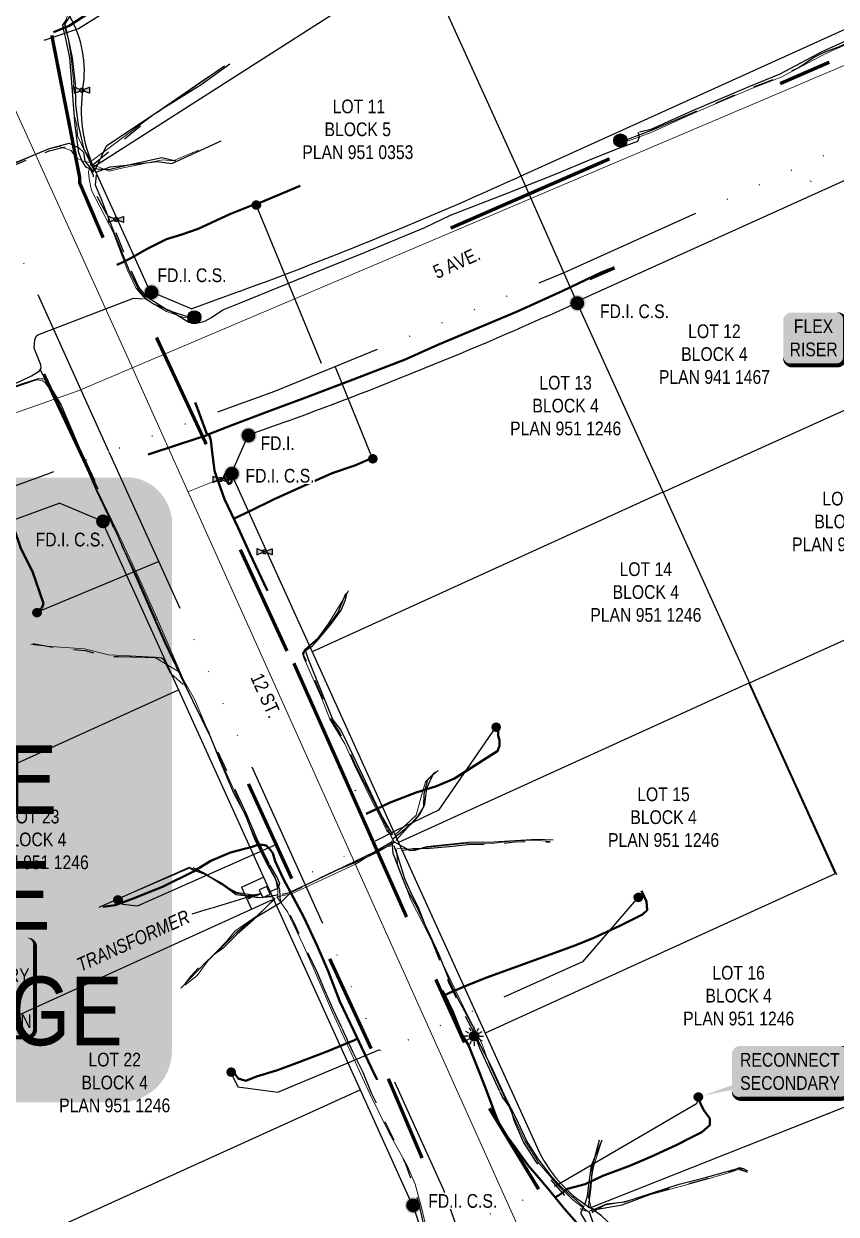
# Model space of a CAD drawing. Extents: x 312545 to 320442, y 5540407 to 5546054.
# Drawn here: x 316185 to 316303.3, y 5541610.1 to 5541783.5 of the extents above; entities that cross this region are included whole.
import ezdxf

# ---------------------------------------------------------------- set-up
doc = ezdxf.new("R2010")
doc.units = 0
doc.header["$LTSCALE"] = 5
for name, pattern in [('COOP2', [10, 5, -1, 0, -1, 0, -1, 0, -1, 0, -1]), ('DASHDOT', [25.4, 12.7, -6.35, 0, -6.35]), ('POWERLINE5', [7.8, 2.4, -0.6, 0.6, -0.6, 0.6, -0.6, 2.4])]:
    doc.linetypes.add(name, pattern=pattern)
doc.layers.add('AS-FIBRE-OPTIC', color=7, linetype='foc-FIBREOP', lineweight=9, true_color=0xff9c38)
doc.layers.add('AS-WATER PIPE', color=7, linetype='foc-WATER', lineweight=9, true_color=0x8ac4ff)
doc.layers.add('AS-GENERAL', color=48, linetype='Continuous', lineweight=18)
doc.layers.add('AS-RECON EXISTING', color=151, linetype='DASHDOT', lineweight=40)
for name, color, linetype in [('AS-POWER-EXISTING', 72, 'POWERLINE5'), ('AS-POWER-EXISTING-1000', 72, 'POWERLINE5'), ('AS-POWER-EXISTING-PP-1000', 72, 'Continuous'), ('AS-SYMBOL-1000', 7, 'Continuous'), ('AS-TELEPHONE', 224, 'foc-TEL'), ('AS-WILDLIFE-BLOCK', 131, 'Continuous'), ('F-RW', 190, 'Continuous'), ('L-MON-1000', 1, 'Continuous'), ('L-ROAD-T-1000', 7, 'Continuous'), ('L-TITLEDB', 4, 'Continuous'), ('L-TITLEDB-T-1000', 4, 'Continuous'), ('P-APEX RECON-LINE LIST-1000', 240, 'Continuous'), ('P-APEX RECON-URBAN', 30, 'COOP2')]:
    doc.layers.add(name, color=color, linetype=linetype)
doc.styles.add('1.8', font='ARIALN.TTF', dxfattribs={"height": 1.8})
doc.styles.add('175L', font='ARIALN.TTF', dxfattribs={"height": 10})
doc.styles.add('80', font='ARIALN.TTF', dxfattribs={"height": 10})
doc.styles.add('foc-LtypeFont', font='ARIALN.TTF', dxfattribs={"height": 7.35})
doc.linetypes.add('foc-FIBREOP', pattern='A,10,-1,["FO",foc-LtypeFont,S=0.2,R=0,X=-0.5,Y=-0.75],-2.75', length=13.75)
doc.linetypes.add('foc-TEL', pattern='A,2,-1,["T",foc-LtypeFont,S=0.2,R=0,X=-0.425,Y=-0.75],-1.24,8', length=12.24)
doc.linetypes.add('foc-WATER', pattern='A,10,-1,["W",foc-LtypeFont,S=0.2,R=0,X=-0.425,Y=-0.75],-2', length=13)
doc.dimstyles.new('Compass 1 000', dxfattribs={"dimtxt": 1.8, "dimasz": 2, "dimexe": 0.2, "dimexo": 0.0625, "dimgap": 0.5, "dimtad": 0, "dimtih": 1, "dimtoh": 1, "dimzin": 0, "dimdsep": 46, "dimtxsty": '1.8', "dimcen": 0.1, "dimse1": 1, "dimse2": 1, "dimclrd": 256, "dimclrt": 256, "dimaunit": 1, "dimadec": 4, "dimazin": 0, "dimtfac": 0.06, "dimtofl": 0, "dimtmove": 0, "dimatfit": 0, "dimfxl": 0.2, "dimtolj": 1, "dimtzin": 0, "dimlwd": -1, "dimarcsym": 0})

# ---------------------------------------------------------------- blocks, each defined once
blk = doc.blocks.new('fdia')
at = {"color": 255, "const_width": 1}
blk.add_lwpolyline([(-0.5, 0, 1), (0.5, 0, 1)], format="xyb", close=True, dxfattribs=at)
blk = doc.blocks.new('Fdiaa')
blk.add_blockref('fdia', (0, 0))
blk = doc.blocks.new('fdib')
at = {"color": 1, "const_width": 1.6}
blk.add_lwpolyline([(-0.4, 0, 1), (0.4, 0, 1)], format="xyb", close=True, dxfattribs=at)
at = {"color": 1}
blk.add_circle((0, 0), 0.8, dxfattribs=at)
blk = doc.blocks.new('Fdibb')
blk.add_blockref('fdib', (0, 0))
blk = doc.blocks.new('fdicc')
for name in ['Fdibb', 'Fdiaa']:
    blk.add_blockref(name, (0, 0))
blk = doc.blocks.new('FDI')
blk.add_blockref('fdicc', (0, 0))
blk = doc.blocks.new('RISER')
h = blk.add_hatch(color=255)
h.dxf.hatch_style = 1
edge = h.paths.add_edge_path()
edge.add_arc((0, 0), 0.7, 0, 360)
blk.add_hatch(color=13).paths.add_polyline_path([(0.58, -0.15), (-0.58, -0.15, 0.774597)])
at = {"color": 13}
blk.add_line((-0.58, -0.15), (0.58, -0.15), dxfattribs=at)
blk.add_circle((0, 0), 0.6, dxfattribs=at)
blk = doc.blocks.new('*U483')
at = {"true_color": 0xffffa8}
h = blk.add_hatch(color=51, dxfattribs=at)
edge = h.paths.add_edge_path()
edge.add_line((-16.5, -20), (16.5, -20))
edge.add_arc((16.5, -14), 6, 270, 360)
edge.add_line((22.5, -14), (22.5, 12.5))
edge.add_arc((16.5, 12.5), 6, 0, 90)
edge.add_line((16.5, 18.5), (-16.5, 18.5))
edge.add_arc((-16.5, 12.5), 6, 90, 180)
edge.add_line((-22.5, 12.5), (-22.5, -14))
edge.add_arc((-16.5, -14), 6, 180, 270)
at = {"color": 240, "flags": 128}
blk.add_lwpolyline([(-16.5, -20, 3, 3, 0), (16.5, -20, 3, 3, 0.414214), (22.5, -14, 3, 3, 0), (22.5, 12.5, 3, 0, 0.414214), (16.5, 18.5, 0, 0, 0), (-16.5, 18.5, 0, 0, 0.414214), (-22.5, 12.5, 0, 0, 0), (-22.5, -14, 0, 3, 0.414214)], format="xyseb", close=True, dxfattribs=at)
for points in [[(12.57, 6.09, 0, 10, 0), (0, 0, 5, 5, 0)], [(44.81, 0.67, 0, 10, 0), (0, 0, 5, 5, 0)]]:
    blk.add_lwpolyline(points, format="xyseb", dxfattribs=at)
at = {"color": 4, "style": '80'}
blk.add_attdef('OTHER_001', (-14.7, -5), '', height=10, dxfattribs=at)
blk = doc.blocks.new('POWERPOLE')
h = blk.add_hatch(color=255)
edge = h.paths.add_edge_path()
edge.add_arc((0, 0), 0.96, 0, 360)
at = {"linetype": 'Continuous'}
for p, q in [((0.68, -0.68), (-0.68, 0.68)), ((-0.68, -0.68), (0.68, 0.68))]:
    blk.add_line(p, q, dxfattribs=at)
blk.add_circle((0, 0), 0.96, dxfattribs=at)
blk = doc.blocks.new('*U489')
at = {"true_color": 0xffffa8}
h = blk.add_hatch(color=51, dxfattribs=at)
edge = h.paths.add_edge_path()
edge.add_line((-36.5, -20), (36.5, -20))
edge.add_arc((36.5, -14), 6, 270, 360)
edge.add_line((42.5, -14), (42.5, 12.5))
edge.add_arc((36.5, 12.5), 6, 0, 90)
edge.add_line((36.5, 18.5), (-36.5, 18.5))
edge.add_arc((-36.5, 12.5), 6, 90, 180)
edge.add_line((-42.5, 12.5), (-42.5, -14))
edge.add_arc((-36.5, -14), 6, 180, 270)
at = {"color": 240, "flags": 128}
blk.add_lwpolyline([(-36.5, -20, 3, 3, 0), (36.5, -20, 3, 3, 0.414214), (42.5, -14, 3, 3, 0), (42.5, 12.5, 3, 0, 0.414214), (36.5, 18.5, 0, 0, 0), (-36.5, 18.5, 0, 0, 0.414214), (-42.5, 12.5, 0, 0, 0), (-42.5, -14, 0, 3, 0.414214)], format="xyseb", close=True, dxfattribs=at)
for points in [[(19.3, 8.76, 0, 10, 0), (0, 0, 5, 5, 0)], [(-63.72, -17.68, 0, 10, 0), (0, 0, 5, 5, 0)]]:
    blk.add_lwpolyline(points, format="xyseb", dxfattribs=at)
at = {"color": 4, "style": '80'}
blk.add_attdef('OTHER_001', (-14.7, -5), '', height=10, dxfattribs=at)
blk = doc.blocks.new('lightpole')
h = blk.add_hatch(color=255)
h.dxf.hatch_style = 1
h.paths.add_polyline_path([(-0.78, 0, 1), (0.78, 0, 1)])
h.paths.add_polyline_path([(0.68, 0, -1), (-0.68, 0, -1)], flags=16)
h = blk.add_hatch(color=13)
h.dxf.hatch_style = 1
edge = h.paths.add_edge_path()
edge.add_arc((0, 0), 0.682, 0, 360)
at = {"color": 13}
for p, q in [((-0.86, 0), (-1.38, 0)), ((-0.75, 0.43), (-1.19, 0.69)), ((-0.43, 0.75), (-0.69, 1.19)), ((0, 0.86), (0, 1.38)), ((0.43, 0.75), (0.69, 1.19)), ((0.75, 0.43), (1.19, 0.69)), ((0.86, 0), (1.38, 0)), ((-0.75, -0.43), (-1.19, -0.69)), ((-0.43, -0.75), (-0.69, -1.19)), ((0, -0.86), (0, -1.38)), ((0.43, -0.75), (0.69, -1.19)), ((0.75, -0.43), (1.19, -0.69))]:
    blk.add_line(p, q, dxfattribs=at)
blk.add_circle((0, 0), 0.682, dxfattribs=at)
blk = doc.blocks.new('*U491')
at = {"true_color": 0xffffa8}
h = blk.add_hatch(color=51, dxfattribs=at)
edge = h.paths.add_edge_path()
edge.add_line((-34, -37), (34, -37))
edge.add_arc((34, -31), 6, 270, 360)
edge.add_line((40, -31), (40, 29.5))
edge.add_arc((34, 29.5), 6, 0, 90)
edge.add_line((34, 35.5), (-34, 35.5))
edge.add_arc((-34, 29.5), 6, 90, 180)
edge.add_line((-40, 29.5), (-40, -31))
edge.add_arc((-34, -31), 6, 180, 270)
at = {"color": 240, "flags": 128}
for points in [[(97.75, 60.01, 0, 10, 0), (0, 0, 5, 5, 0)], [(16.26, -9.26, 0, 10, 0), (0, 0, 5, 5, 0)]]:
    blk.add_lwpolyline(points, format="xyseb", dxfattribs=at)
blk.add_lwpolyline([(-34, -37, 3, 3, 0), (34, -37, 3, 3, 0.414214), (40, -31, 3, 3, 0), (40, 29.5, 3, 0, 0.414214), (34, 35.5, 0, 0, 0), (-34, 35.5, 0, 0, 0.414214), (-40, 29.5, 0, 0, 0), (-40, -31, 0, 3, 0.414214)], format="xyseb", close=True, dxfattribs=at)
at = {"color": 4, "style": '80'}
blk.add_attdef('OTHER_001', (-14.7, -5), '', height=10, dxfattribs=at)
blk = doc.blocks.new('VALVE')
h = blk.add_hatch(color=255)
h.dxf.hatch_style = 1
edge = h.paths.add_edge_path()
edge.add_line((-0.33, 0.24), (-1.2, 0.59))
edge.add_line((-1.2, 0.59), (-1.2, -0.59))
edge.add_line((-1.2, -0.59), (-0.33, -0.24))
edge.add_arc((0, 0), 0.411, 215.8775, 324.1225)
edge.add_line((0.33, -0.24), (1.2, -0.59))
edge.add_line((1.2, -0.59), (1.2, 0.59))
edge.add_line((1.2, 0.59), (0.33, 0.24))
edge.add_arc((0, 0), 0.411, 35.8775, 144.1225)
at = {"color": 48}
for p, q in [((-1.1, 0.44), (-1.1, -0.44)), ((-0.29, 0.12), (-1.1, 0.44)), ((0.29, 0.12), (1.1, 0.44)), ((1.1, 0.44), (1.1, -0.44)), ((-1.1, -0.44), (-0.29, -0.12)), ((1.1, -0.44), (0.29, -0.12))]:
    blk.add_line(p, q, dxfattribs=at)
for radius in [0.311, 0.11]:
    blk.add_circle((0, 0), radius, dxfattribs=at)
blk = doc.blocks.new('Hydrant')
for points in [[(-2.9, 4.6), (0.4, 10.5), (0.6, 10.7), (0.8, 10.8), (1, 10.9), (1.3, 11), (1.6, 11), (1.9, 11), (2.3, 11), (2.6, 10.9), (2.9, 10.9), (3.3, 10.7), (3.6, 10.6), (4, 10.4), (4.4, 10.2), (4.8, 9.9), (5.2, 9.7), (5.5, 9.4), (5.8, 9.1), (6.1, 8.7), (6.3, 8.4), (6.4, 8.1), (6.5, 7.8), (6.6, 7.6), (6.6, 7.3), (6.5, 7), (4.4, 3.3)], [(-0.5, 8.9), (-0.3, 9.1), (-0.2, 9.2), (0, 9.3), (0.1, 9.3), (0.2, 9.4), (0.4, 9.4), (0.5, 9.4), (0.7, 9.5), (0.8, 9.5), (1, 9.5), (1.1, 9.4), (1.3, 9.4), (1.5, 9.4), (1.6, 9.4), (1.8, 9.3), (2, 9.3), (2.1, 9.2), (2.3, 9.2), (2.5, 9.1), (2.7, 9), (2.9, 8.9), (3.1, 8.9), (3.2, 8.7), (3.4, 8.6), (3.6, 8.5), (3.8, 8.4), (4, 8.3), (4.2, 8.1), (4.4, 8), (4.6, 7.8), (4.7, 7.7), (4.9, 7.5), (5, 7.4), (5.1, 7.2), (5.3, 7), (5.4, 6.9), (5.4, 6.7), (5.5, 6.6), (5.6, 6.4), (5.6, 6.3), (5.7, 6.2), (5.7, 6), (5.7, 5.9), (5.7, 5.7), (5.6, 5.5), (5.6, 5.4)], [(5.6, 5.5), (5.7, 5.8), (5.7, 5.9), (5.8, 6.1), (5.7, 6.3), (5.7, 6.4), (5.7, 6.5), (5.6, 6.7), (5.5, 6.8), (5.5, 7), (5.4, 7.1), (5.2, 7.3), (5.1, 7.4), (5, 7.6), (4.8, 7.8), (4.7, 7.9), (4.5, 8.1), (4.3, 8.2), (4.1, 8.4), (4, 8.5), (3.8, 8.6), (3.6, 8.7), (3.4, 8.9), (3.2, 9), (3, 9.1), (2.8, 9.1), (2.6, 9.2), (2.4, 9.3), (2.2, 9.3), (2.1, 9.4), (1.9, 9.4), (1.7, 9.5), (1.6, 9.5), (1.4, 9.5), (1.3, 9.6), (1.1, 9.6), (0.9, 9.6), (0.8, 9.6), (0.6, 9.6), (0.5, 9.5), (0.3, 9.5), (0.2, 9.5), (0.1, 9.4), (-0.1, 9.4), (-0.2, 9.2), (-0.3, 9.1), (-0.4, 9)], [(-2.9, -4.6), (0.4, -10.5), (0.6, -10.7), (0.8, -10.8), (1, -10.9), (1.3, -11), (1.6, -11), (1.9, -11), (2.3, -11), (2.6, -10.9), (2.9, -10.9), (3.3, -10.7), (3.6, -10.6), (4, -10.4), (4.4, -10.2), (4.8, -9.9), (5.2, -9.7), (5.5, -9.4), (5.8, -9.1), (6.1, -8.7), (6.3, -8.4), (6.4, -8.1), (6.5, -7.8), (6.6, -7.6), (6.6, -7.3), (6.5, -7), (4.4, -3.3)], [(-0.5, -8.9), (-0.3, -9.1), (-0.2, -9.2), (0, -9.3), (0.1, -9.3), (0.2, -9.4), (0.4, -9.4), (0.5, -9.4), (0.7, -9.5), (0.8, -9.5), (1, -9.5), (1.1, -9.4), (1.3, -9.4), (1.5, -9.4), (1.6, -9.4), (1.8, -9.3), (2, -9.3), (2.1, -9.2), (2.3, -9.2), (2.5, -9.1), (2.7, -9), (2.9, -8.9), (3.1, -8.9), (3.2, -8.7), (3.4, -8.6), (3.6, -8.5), (3.8, -8.4), (4, -8.3), (4.2, -8.1), (4.4, -8), (4.6, -7.8), (4.7, -7.7), (4.9, -7.5), (5, -7.4), (5.1, -7.2), (5.3, -7), (5.4, -6.9), (5.4, -6.7), (5.5, -6.6), (5.6, -6.4), (5.6, -6.3), (5.7, -6.2), (5.7, -6), (5.7, -5.9), (5.7, -5.7), (5.6, -5.5), (5.6, -5.4)], [(5.6, -5.5), (5.7, -5.8), (5.7, -5.9), (5.8, -6.1), (5.7, -6.3), (5.7, -6.4), (5.7, -6.5), (5.6, -6.7), (5.5, -6.8), (5.5, -7), (5.4, -7.1), (5.2, -7.3), (5.1, -7.4), (5, -7.6), (4.8, -7.8), (4.7, -7.9), (4.5, -8.1), (4.3, -8.2), (4.1, -8.4), (4, -8.5), (3.8, -8.6), (3.6, -8.7), (3.4, -8.9), (3.2, -9), (3, -9.1), (2.8, -9.1), (2.6, -9.2), (2.4, -9.3), (2.2, -9.3), (2.1, -9.4), (1.9, -9.4), (1.7, -9.5), (1.6, -9.5), (1.4, -9.5), (1.3, -9.6), (1.1, -9.6), (0.9, -9.6), (0.8, -9.6), (0.6, -9.6), (0.5, -9.5), (0.3, -9.5), (0.2, -9.5), (0.1, -9.4), (-0.1, -9.4), (-0.2, -9.2), (-0.3, -9.1), (-0.4, -9)]]:
    blk.add_lwpolyline(points)
for points in [[(-0.2, -1.2), (-0.2, -1.1, -0.174095), (-0.9, -0.7), (-1, -0.7, -0.150437), (-1.2, 0), (-1, -0.2), (-0.9, 0, 0.150437), (-0.8, -0.5), (-0.8, -0.6, 0.168265), (-0.2, -1), (-0.2, -0.9), (0, -1)], [(-0.1, -0.6), (-0.6, -0.1, -0.414213), (-0.6, 0.1), (-0.1, 0.6, -0.414214), (0.1, 0.6), (0.6, 0.1, -0.414213), (0.6, -0.1), (0.1, -0.6, -0.414214)]]:
    blk.add_lwpolyline(points, format="xyb", close=True)
blk.add_lwpolyline([(4.7, -2.9), (4.7, -3, 0.286746), (4.7, 3), (4.7, 2.9)], format="xyb")
for radius in [5.5, 4.7, 1.3, 0.8]:
    blk.add_circle((0, 0), radius)
blk = doc.blocks.new('*U1876')
h = blk.add_hatch(color=255)
edge = h.paths.add_edge_path()
edge.add_line((-99, -45.5), (99, -45.5))
edge.add_arc((99, -39.5), 6, 270, 360)
edge.add_line((105, -39.5), (105, 38))
edge.add_arc((99, 38), 6, 0, 90)
edge.add_line((99, 44), (-99, 44))
edge.add_arc((-99, 38), 6, 90, 180)
edge.add_line((-105, 38), (-105, -39.5))
edge.add_arc((-99, -39.5), 6, 180, 270)
at = {"color": 131, "flags": 128}
blk.add_lwpolyline([(-99, -45.5, 3, 3, 0), (99, -45.5, 3, 3, 0.414214), (105, -39.5, 3, 3, 0), (105, 38, 3, 0, 0.414214), (99, 44, 0, 0, 0), (-99, 44, 0, 0, 0.414214), (-105, 38, 0, 0, 0), (-105, -39.5, 0, 3, 0.414214)], format="xyseb", close=True, dxfattribs=at)
at = {"color": 131, "style": '80'}
blk.add_attdef('ENTER_TEXT_001', (-35.99, -5), '', height=10, dxfattribs=at)

msp = doc.modelspace()

# ---------------------------------------------------------------- linework, layer by layer
at = {"layer": 'AS-FIBRE-OPTIC', "flags": 128}
for points in [[(316198.9, 5541799.54), (316198.928, 5541799.258), (316197.808, 5541796.049), (316195.62, 5541791.509), (316192.5, 5541786.007), (316191.544, 5541785.061), (316190.964, 5541783.484), (316191.143, 5541782.405), (316191.494, 5541781.415), (316191.916, 5541778.602), (316192.319, 5541774.821), (316192.129, 5541773.29), (316192.225, 5541771.773), (316192.291, 5541770.391), (316192.754, 5541768.79), (316192.858, 5541767.158), (316193.699, 5541765.304), (316194.933, 5541763.394)], [(316271.897, 5541766.29), (316273.171, 5541766.512), (316276.43, 5541767.729), (316282.316, 5541770.36), (316290.866, 5541774.034), (316295.256, 5541775.735), (316301.47, 5541779.031), (316307.391, 5541781.72), (316308.67, 5541782.522), (316309.408, 5541782.63), (316309.866, 5541782.089), (316310.712, 5541780.191), (316312.939, 5541775.618), (316315.036, 5541771.14), (316317.931, 5541765.641), (316321.498, 5541757.868), (316325.111, 5541749.717), (316328.083, 5541742.657), (316330.907, 5541736.733), (316333.229, 5541731.647), (316334.813, 5541728.504), (316338.337, 5541720.664), (316339.933, 5541716.945), (316341.524, 5541713.238), (316342.566, 5541710.588)], [(316194.977, 5541763.574), (316204.317, 5541770.569), (316211.389, 5541775.447), (316214.211, 5541777.316)], [(316170.418, 5541762.714), (316171.239, 5541762.876), (316172.86, 5541761.584), (316173.871, 5541760.086), (316174.952, 5541759.417), (316176.286, 5541759.622), (316178.519, 5541760.733), (316180.983, 5541762.025), (316184.395, 5541763.441), (316188.584, 5541765.222), (316190.174, 5541765.615), (316191.938, 5541765.025), (316192.632, 5541763.977), (316193.655, 5541763.5), (316194.685, 5541763.315)], [(316194.999, 5541763.02), (316197.455, 5541762.051), (316199.467, 5541762.495), (316205.257, 5541763.672), (316206.74, 5541763.53), (316210.446, 5541765.081)], [(316209.739, 5541740.724), (316208.531, 5541740.653), (316205.784, 5541741.597), (316202.668, 5541743.431), (316201.347, 5541745.011), (316200.086, 5541747.691), (316198.065, 5541753.026), (316194.873, 5541759.219), (316194.522, 5541760.912), (316194.424, 5541761.932), (316194.737, 5541763.109)], [(316150.336, 5541718.998), (316153.44, 5541719.514), (316162.545, 5541723.028), (316168.161, 5541724.921), (316174.96, 5541727.395), (316184.658, 5541730.852), (316186.913, 5541731.626), (316187.746, 5541731.494), (316188.142, 5541731.222), (316188.862, 5541730.182), (316190.185, 5541728.073), (316191.694, 5541724.702), (316193.224, 5541721.06), (316195.722, 5541715.57), (316198.597, 5541709.544), (316201.518, 5541703.339), (316204.183, 5541697.382), (316205.835, 5541693.545), (316208.253, 5541687.933), (316209.847, 5541685.099), (316212.136, 5541679.718), (316213.645, 5541676.223), (316215.707, 5541671.72), (316218.681, 5541664.914), (316220.396, 5541661.396), (316221.679, 5541659.054), (316221.994, 5541657.175), (316221.982, 5541656.191)], [(316238.554, 5541665.298), (316237.86, 5541665.926), (316236.893, 5541667.981), (316235.498, 5541670.693), (316233.096, 5541675.615), (316231.772, 5541678.59), (316229.565, 5541682.186), (316228.413, 5541685.191), (316225.804, 5541691.142), (316225.585, 5541691.758), (316225.932, 5541692.357), (316227.8, 5541694.001), (316229.392, 5541696.119), (316232.305, 5541700.871)], [(316186.07, 5541693.055), (316188.962, 5541692.772), (316193.862, 5541692.422), (316197.365, 5541691.571), (316200.452, 5541691.428), (316204.059, 5541691.233), (316207.695, 5541689.028)], [(316239.024, 5541665.292), (316242.124, 5541668.238), (316242.985, 5541671.444), (316243.472, 5541673.048), (316244.594, 5541674.074), (316245.31, 5541674.723)], [(316238.76, 5541663.729), (316237.868, 5541663.644), (316236.393, 5541663.025), (316233.409, 5541661.126), (316227.779, 5541658.484), (316223.995, 5541656.744), (316221.867, 5541656.325)], [(316267.472, 5541610.26), (316264.921, 5541612.164), (316262.745, 5541614.311), (316260.022, 5541617.492), (316257.928, 5541620.769), (316255.323, 5541626.375), (316252.787, 5541631.842), (316251.704, 5541634.933), (316249.54, 5541639.172), (316247.194, 5541644.129), (316243.8, 5541651.168), (316241.351, 5541655.892), (316239.407, 5541661.088), (316239.289, 5541663.234)], [(316239.308, 5541663.396), (316241.842, 5541663.205), (316243.563, 5541663.507), (316246.774, 5541663.85), (316249.543, 5541664.157), (316253.181, 5541664.097), (316256.359, 5541664.469), (316259.455, 5541664.565), (316261.578, 5541664.372)], [(316198.238, 5541655.763), (316209.03, 5541660.423), (316209.94, 5541660.135), (316211.145, 5541659.829), (316213.805, 5541658.346), (316215.861, 5541656.849), (316219.048, 5541656.186), (316221.18, 5541656.333), (316221.537, 5541656.025)], [(316208.462, 5541643.463), (316210.237, 5541644.848), (316211.878, 5541647.02), (316214.532, 5541649.8), (316215.728, 5541651.309), (316219.014, 5541653.583), (316221.54, 5541656.047)], [(316221.854, 5541656.3), (316223.383, 5541654.117), (316225.669, 5541649.349), (316227.67, 5541644.801), (316229.934, 5541639.445), (316232.754, 5541633.338), (316235.37, 5541627.612), (316238.21, 5541621.893), (316240.869, 5541617.103), (316241.996, 5541614.452), (316242.896, 5541611.073), (316243.774, 5541607.332), (316244.091, 5541605.89), (316244.286, 5541603.418), (316244.403, 5541601.59), (316244.533, 5541600.207), (316243.744, 5541599.276)], [(316267.814, 5541610.309), (316267.215, 5541612.565), (316267.437, 5541614.103), (316267.924, 5541616.968), (316269.177, 5541620.805)], [(316267.754, 5541610.327), (316269.529, 5541611.382), (316272.106, 5541611.845), (316277.539, 5541613.276), (316284.079, 5541615.083), (316287.464, 5541616.065), (316289.057, 5541616.579), (316290.328, 5541616.192)]]:
    msp.add_lwpolyline(points, dxfattribs=at)
at = {"layer": 'AS-GENERAL', "const_width": 0.5, "flags": 128}
for points in [[(316196.569, 5541752.335), (316193.156, 5541760.331), (316193.138, 5541761.199), (316189.098, 5541781.815)], [(316295.11, 5541774.783), (316302.27, 5541777.899)], [(316247.159, 5541753.739), (316270.275, 5541763.824)], [(316271.011, 5541747.961), (316267.373, 5541746.37)], [(316211.576, 5541722.256), (316204.335, 5541737.79)], [(316187.918, 5541732.452), (316195.237, 5541716.847)], [(316216.536, 5541706.899), (316223.331, 5541692.135)], [(316224.333, 5541690.346), (316240.739, 5541653.375)], [(316224.023, 5541658.972), (316217.716, 5541672.772)], [(316235.583, 5541634.205), (316229.545, 5541647.295)], [(316244.988, 5541644.289), (316249.154, 5541635.108)], [(316242.992, 5541618.265), (316238.079, 5541629.82)], [(316252.797, 5541625.515), (316259.957, 5541613.725)]]:
    msp.add_lwpolyline(points, dxfattribs=at)
at = {"layer": 'AS-POWER-EXISTING', "flags": 128}
for points in [[(316209.795, 5541740.822), (316209.042, 5541740.785), (316206.005, 5541741.733), (316202.878, 5541743.736), (316201.772, 5541745.109), (316200.414, 5541748.028), (316198.426, 5541753.181), (316195.158, 5541759.325), (316195.178, 5541761.385), (316194.744, 5541762.321), (316194.086, 5541762.63), (316193.471, 5541763.59), (316193.011, 5541764.709), (316192.494, 5541768.677), (316191.72, 5541778.535), (316191.157, 5541781.336), (316190.888, 5541782.349), (316190.727, 5541783.294), (316192.314, 5541785.804), (316195.338, 5541791.595), (316197.816, 5541796.9), (316198.77, 5541800.965), (316198.954, 5541801.659)], [(316271.817, 5541766.583), (316272.954, 5541766.689), (316276.51, 5541768.044), (316282.363, 5541770.53), (316286.176, 5541772.126), (316290.879, 5541774.135), (316295.313, 5541775.871), (316297.833, 5541777.155), (316299.941, 5541778.565), (316301.434, 5541779.318), (316303.75, 5541780.172), (316308.729, 5541782.717), (316309.468, 5541782.849), (316309.817, 5541782.601), (316310.06, 5541782.119), (316310.913, 5541780.082), (316311.789, 5541778.663), (316313.071, 5541775.508), (316315.457, 5541770.869), (316318.342, 5541765.563), (316319.857, 5541762.098), (316321.816, 5541757.723), (316325.458, 5541749.691), (316326.953, 5541746.221), (316328.399, 5541742.513), (316329.597, 5541739.779), (316331.231, 5541736.682), (316332.358, 5541734.175), (316333.619, 5541731.743), (316336.929, 5541724.616), (316338.619, 5541720.583), (316340.106, 5541716.711), (316341.625, 5541713.53), (316341.786, 5541712.114), (316341.036, 5541711.83)], [(316214.211, 5541777.316), (316204.38, 5541770.544), (316194.829, 5541762.713)], [(316169.956, 5541763.454), (316170.899, 5541763.158), (316172.75, 5541761.328), (316173.939, 5541759.855), (316175.105, 5541759.258), (316176.436, 5541759.496), (316181.021, 5541761.829), (316188.734, 5541765.012), (316192.632, 5541766.007)], [(316207.162, 5541763.465), (316205.116, 5541763.971), (316199.41, 5541762.732), (316197.387, 5541762.224), (316195.683, 5541762.342), (316195.02, 5541762.41)], [(316150.907, 5541719.276), (316154.576, 5541720.285), (316162.603, 5541723.117), (316168.956, 5541725.262), (316175.285, 5541727.695), (316184.875, 5541731.076), (316187.231, 5541731.808), (316187.987, 5541731.798), (316188.543, 5541731.117), (316189.264, 5541729.987), (316190.451, 5541727.918), (316193.532, 5541720.685), (316196.026, 5541715.242), (316198.46, 5541709.16), (316201.44, 5541703.021), (316205.679, 5541693.287), (316209.527, 5541685.002), (316212.343, 5541679.521), (316215.915, 5541671.58), (316217.438, 5541668.29), (316218.927, 5541664.774), (316220.648, 5541661.248), (316221.968, 5541658.982), (316222.255, 5541658.261), (316222.099, 5541657.782), (316221.836, 5541657.492), (316220.715, 5541656.996)], [(316231.841, 5541700.452), (316230.769, 5541697.829), (316229.355, 5541695.824), (316227.686, 5541693.712), (316226.476, 5541692.716), (316225.794, 5541691.969), (316225.723, 5541691.512), (316226.01, 5541690.916), (316227.221, 5541688.267), (316229.816, 5541682.046), (316231.016, 5541680.158), (316232.085, 5541678.284), (316233.309, 5541675.471), (316235.781, 5541670.59), (316238.853, 5541664.407)], [(316208.221, 5541687.258), (316206.436, 5541688.863), (316205.415, 5541690.822), (316205.061, 5541691.094), (316204.574, 5541691.144), (316198.813, 5541691.304), (316197.383, 5541691.212), (316194.001, 5541692.152), (316190.189, 5541692.51), (316188.709, 5541692.719), (316184.489, 5541693.563)], [(316244.928, 5541674.522), (316243.795, 5541673.387), (316243.249, 5541671.338), (316243.176, 5541669.419), (316242.322, 5541668.021), (316238.914, 5541664.268)], [(316238.907, 5541664.258), (316236.48, 5541662.806), (316233.292, 5541661.34), (316230.326, 5541660.09), (316223.879, 5541656.944), (316222.405, 5541656.615), (316220.842, 5541656.936)], [(316238.889, 5541663.817), (316239.433, 5541662.286), (316240.446, 5541659.011), (316241.187, 5541657.247), (316242.451, 5541654.656), (316246.851, 5541643.897), (316248.083, 5541641.369), (316249.289, 5541638.818), (316250.543, 5541636.559), (316251.336, 5541634.342), (316254.683, 5541627.076), (316255.838, 5541625.462), (316256.356, 5541623.765), (316257.735, 5541620.531), (316259.567, 5541617.695), (316261.586, 5541615.238), (316264.644, 5541611.747), (316266.097, 5541610.872), (316266.871, 5541610.6)], [(316240.068, 5541663.087), (316241.89, 5541663.385), (316243.646, 5541663.364), (316246.952, 5541663.674), (316249.669, 5541663.963), (316253.401, 5541663.975), (316256.441, 5541664.318), (316259.37, 5541664.428), (316261.637, 5541664.325)], [(316209.619, 5541660.588), (316211.323, 5541659.774), (316213.777, 5541658.167), (316215.938, 5541656.994), (316218.89, 5541656.522), (316219.626, 5541656.819)], [(316221.53, 5541656.038), (316218.389, 5541652.901), (316216.095, 5541650.876), (316214.022, 5541648.849), (316211.429, 5541647), (316209.343, 5541644.756), (316208.184, 5541643.269)], [(316244.304, 5541600.712), (316243.931, 5541603.778), (316243.799, 5541606.164), (316243.463, 5541607.597), (316242.616, 5541611.351), (316241.622, 5541614.612), (316240.608, 5541617.373), (316238.303, 5541622.153), (316235.652, 5541627.731), (316234.406, 5541630.742), (316232.926, 5541633.742), (316230.11, 5541639.826), (316228.841, 5541642.664), (316227.794, 5541645.228), (316226.02, 5541648.84), (316224.388, 5541652.551), (316222.98, 5541655.215), (316222.399, 5541655.902)], [(316267.201, 5541611.063), (316267.609, 5541614.128), (316267.81, 5541617.058), (316268.812, 5541620.909)], [(316267.427, 5541610.613), (316272.101, 5541611.472), (316277.466, 5541613.461), (316284.072, 5541615.142), (316287.487, 5541616.147), (316289.181, 5541616.881), (316289.725, 5541616.744), (316290.693, 5541616.213)], [(316267.262, 5541610.52), (316268.051, 5541608.356), (316270.609, 5541604.603), (316271.296, 5541603.718), (316272.527, 5541601.327), (316273.233, 5541598.461), (316273.672, 5541596.431), (316274.599, 5541595.8), (316276.616, 5541595.243), (316282.084, 5541593.2), (316284.248, 5541592.637), (316285.779, 5541591.927), (316286.647, 5541591.053)]]:
    msp.add_lwpolyline(points, dxfattribs=at)
msp.add_lwpolyline([(316220.395, 5541657.819), (316219.303, 5541657.323), (316219.798, 5541656.23), (316220.891, 5541656.726)], close=True, dxfattribs=at)
at = {"layer": 'AS-RECON EXISTING', "flags": 128}
for points in [[(316209.938, 5541791.554), (316209.234, 5541792.691), (316208.119, 5541792.963), (316206.412, 5541792.171), (316201.967, 5541789.845), (316197.79, 5541787.488), (316194.839, 5541785.306), (316191.603, 5541783.213), (316190.325, 5541782.682), (316189.332, 5541782.301)], [(316162.883, 5541751.646), (316162.91, 5541756.544), (316163.415, 5541756.882), (316164.364, 5541757.405), (316167.725, 5541758.698), (316170.343, 5541760.019), (316172.212, 5541760.847), (316172.647, 5541761.158), (316172.867, 5541761.61), (316172.566, 5541762.995), (316170.895, 5541765.474), (316170.02, 5541766.358), (316167.198, 5541770.503), (316166.183, 5541772.763), (316165.485, 5541774.942), (316165.365, 5541777.422), (316165.745, 5541780.768), (316166.346, 5541782.653), (316167.491, 5541784.416), (316169.519, 5541786.503), (316172.214, 5541788.288), (316175.226, 5541789.364), (316177.428, 5541789.778), (316180.337, 5541789.626), (316182.698, 5541788.919), (316185.711, 5541787.355), (316187.293, 5541786.131), (316187.883, 5541785.481), (316188.735, 5541784.193), (316189.319, 5541782.49), (316189.392, 5541781.144), (316190.079, 5541777.673), (316190.675, 5541774.092), (316191.09, 5541771.094), (316191.227, 5541768.673), (316191.563, 5541764.422), (316191.929, 5541762.91), (316193.348, 5541759.432), (316194.376, 5541757.321), (316195.479, 5541754.795), (316196.435, 5541752.674), (316197.554, 5541750.235), (316200.465, 5541744.962), (316203.52, 5541740.748), (316205.512, 5541738.393), (316206.527, 5541736.296), (316207.425, 5541734.484), (316209.097, 5541730.571), (316210.165, 5541727.822), (316211.715, 5541723.6)], [(316211.735, 5541723.624), (316215.433, 5541725.082), (316220.844, 5541727.109), (316225.679, 5541728.918), (316232.313, 5541731.449), (316240.518, 5541734.588), (316245.264, 5541736.728), (316256.713, 5541741.551), (316263.497, 5541744.619), (316269.078, 5541747.289), (316276.2, 5541750.073), (316290.776, 5541756.504), (316299.803, 5541760.654), (316307.017, 5541764.134), (316314.303, 5541767.426), (316320.397, 5541769.697), (316324.918, 5541771.394), (316328.948, 5541773.2), (316330.369, 5541773.796), (316331.698, 5541774.659), (316332.962, 5541775.232)], [(316218.871, 5541757.303), (316215.01, 5541755.745), (316210.399, 5541753.645), (316208.034, 5541752.826), (316205.801, 5541752.11), (316202.989, 5541750.702), (316200.625, 5541749.352), (316199.226, 5541748.698), (316198.562, 5541748.391)], [(316196.567, 5541654.88), (316198.342, 5541655.107), (316201.076, 5541656.111), (316205.298, 5541657.825), (316209.636, 5541659.944), (316212.23, 5541661.586), (316215.1, 5541662.767), (316218.25, 5541663.58), (316219.083, 5541663.901), (316219.813, 5541663.904), (316220.298, 5541663.78), (316220.856, 5541663.267), (316221.285, 5541662.673), (316221.621, 5541661.534), (316222.76, 5541658.998), (316225.785, 5541653.374), (316227.779, 5541649.105), (316229.306, 5541645.509), (316231.038, 5541641.074), (316233.069, 5541636.801), (316234.193, 5541634.41), (316235.649, 5541631.38), (316237.152, 5541628.118), (316238.613, 5541624.617), (316240.6, 5541620.075), (316242.557, 5541615.964), (316244.751, 5541610.312), (316245.453, 5541608.243), (316245.775, 5541605.613), (316245.879, 5541602.153), (316246.213, 5541599.537), (316246.51, 5541597.435), (316247.174, 5541594.494), (316248.117, 5541591.948), (316249.758, 5541589.735), (316251.341, 5541587.733), (316253.914, 5541585.657), (316256.389, 5541585.025), (316258.641, 5541584.186), (316261.123, 5541584.326), (316263.293, 5541584.865), (316265.666, 5541585.814), (316267.702, 5541587.255), (316268.883, 5541588.661), (316270.321, 5541590.924), (316271.214, 5541593.005), (316271.779, 5541595.926), (316271.426, 5541597.863), (316270.683, 5541600.501), (316269.787, 5541603.282), (316268.238, 5541605.778), (316265.474, 5541608.867), (316263.668, 5541610.923), (316261.566, 5541613.475), (316260.281, 5541615.061), (316258.474, 5541617.156), (316256.547, 5541619.832), (316254.544, 5541622.587), (316253.829, 5541624.169), (316252.403, 5541627.954), (316251.41, 5541630.562), (316249.744, 5541634.71), (316248.771, 5541636.253), (316247.519, 5541639.49), (316245.773, 5541643.029), (316244.33, 5541647.069), (316241.579, 5541653.944), (316241.08, 5541654.811), (316239.604, 5541657.924), (316237.506, 5541662.438), (316235.522, 5541666.729), (316234.199, 5541669.973), (316232.237, 5541673.879), (316230.641, 5541677.691), (316228.644, 5541681.521), (316225.619, 5541687.801), (316224.476, 5541691.403), (316224.001, 5541692.581), (316222.274, 5541696.653), (316220.44, 5541700.99), (316217.906, 5541706.319), (316216.22, 5541710.052), (316214.249, 5541714.251), (316212.795, 5541718.371), (316212.413, 5541721.539), (316212.243, 5541722.837), (316211.972, 5541723.7)], [(316084.241, 5541676.045), (316086.332, 5541676.952), (316089.5, 5541678.563), (316093.736, 5541680.511), (316105.943, 5541685.051), (316117.341, 5541689.233), (316128.393, 5541693.421), (316131.294, 5541694.279), (316140.789, 5541698.03), (316146.746, 5541700.014), (316155.264, 5541703.323), (316165.78, 5541706.984), (316170.911, 5541709.069), (316179.467, 5541712.107), (316182.142, 5541712.952), (316186.912, 5541714.759), (316193.719, 5541717.289), (316198.718, 5541719.264), (316207.539, 5541722.236), (316211.711, 5541723.594)], [(316235.425, 5541720.13), (316233.194, 5541719.14), (316229.897, 5541718.033), (316225.328, 5541716.001), (316221.345, 5541714.178), (316218.002, 5541712.566), (316215.547, 5541711.404)], [(316186.796, 5541697.903), (316187.644, 5541698.394), (316187.913, 5541699.069), (316186.276, 5541703.698), (316184.586, 5541707.082), (316182.585, 5541712.926)], [(316254.058, 5541681.054), (316254.075, 5541679.769), (316254.267, 5541679.154), (316254.249, 5541678.266), (316254.117, 5541677.964), (316254.041, 5541677.576), (316249.622, 5541674.75), (316247.719, 5541673.573), (316245.11, 5541672.418), (316242.134, 5541671.508), (316238.363, 5541670.049), (316236.223, 5541669.05), (316234.847, 5541668.386)], [(316274.932, 5541657.195), (316275.633, 5541655.633), (316275.747, 5541654.386), (316275.059, 5541653.758), (316271.762, 5541652.114), (316268.003, 5541650.342), (316265.627, 5541649.386), (316263.902, 5541648.753), (316252.27, 5541644.528), (316249.52, 5541643.406), (316247.3, 5541642.466), (316246.238, 5541641.987)], [(316215.448, 5541630.993), (316216.2, 5541629.846), (316217.323, 5541629.533), (316218.882, 5541630.123), (316221.964, 5541631.063), (316224.832, 5541632.141), (316229.027, 5541633.74), (316233.166, 5541635.439), (316233.595, 5541635.675)], [(316283.123, 5541627.036), (316283.964, 5541625.285), (316284.884, 5541624.032), (316284.891, 5541623.036), (316283.702, 5541622.06), (316282.141, 5541621.258), (316279.966, 5541620.151), (316276.403, 5541618.506), (316273.307, 5541617.199), (316269.307, 5541615.698), (316266.706, 5541614.476), (316264.149, 5541613.766), (316262.972, 5541612.919), (316262.321, 5541612.517)]]:
    msp.add_lwpolyline(points, dxfattribs=at)
at = {"layer": 'AS-RECON EXISTING', "color": 240, "flags": 128}
msp.add_lwpolyline([(316219.492, 5541757.472), (316225.268, 5541759.884)], dxfattribs=at)
at = {"layer": 'AS-TELEPHONE', "flags": 128}
for points in [[(316199.046, 5541801.814), (316197.556, 5541797.444), (316195.437, 5541791.569), (316192.8, 5541786.25), (316190.991, 5541783.487), (316191.215, 5541782.288), (316191.49, 5541781.362), (316192.067, 5541778.518), (316192.492, 5541774.757), (316192.56, 5541771.74), (316192.934, 5541768.796), (316193.71, 5541765.393), (316195.249, 5541762.086)], [(316274.632, 5541767.767), (316276.346, 5541768.15), (316282.139, 5541770.76), (316290.608, 5541774.377), (316295.111, 5541776.195), (316301.249, 5541779.48), (316308.285, 5541782.657), (316309.068, 5541783.187), (316309.431, 5541783.857), (316308.99, 5541785.801), (316309.533, 5541787.215), (316310.256, 5541788.148), (316313.435, 5541789.952), (316320.634, 5541793.294), (316323.422, 5541794.502), (316325.586, 5541795.048)], [(316195.445, 5541762.306), (316197.069, 5541765.73), (316204.551, 5541770.731), (316210.832, 5541774.648), (316215.03, 5541777.657)], [(316195.566, 5541761.455), (316195.429, 5541760.049), (316196.24, 5541758.096), (316198.24, 5541752.917), (316200.323, 5541747.656), (316201.749, 5541744.718), (316202.744, 5541743.501), (316203.925, 5541742.694), (316206.374, 5541741.692), (316209.025, 5541740.052), (316209.876, 5541739.929), (316210.587, 5541739.967), (316211.382, 5541740.174), (316212.361, 5541740.694), (316213.971, 5541741.816), (316216.682, 5541742.89), (316226.08, 5541746.722), (316234.609, 5541750.175), (316243.389, 5541753.843), (316247.137, 5541755.624), (316255.515, 5541758.885), (316262.52, 5541761.664), (316267.593, 5541763.762), (316271.643, 5541765.379), (316274.41, 5541766.411), (316274.656, 5541767.009), (316274.448, 5541767.667)], [(316169.255, 5541764.174), (316169.839, 5541764.18), (316170.461, 5541763.719), (316172.29, 5541762.51), (316173.157, 5541761.636), (316174.252, 5541760.131), (316175.12, 5541759.62), (316176.384, 5541759.938), (316178.593, 5541760.987), (316180.946, 5541762.255), (316184.539, 5541763.6), (316188.753, 5541765.333), (316191.628, 5541766.119), (316192.971, 5541765.481), (316193.707, 5541764.8), (316193.917, 5541763.504), (316195.186, 5541761.9)], [(316195.675, 5541761.955), (316197.58, 5541762.653), (316199.504, 5541762.86), (316204.45, 5541763.425), (316206.549, 5541763.128), (316213.734, 5541766.456)], [(316154.144, 5541720.176), (316157.436, 5541721.444), (316162.372, 5541723.191), (316168.244, 5541725.488), (316174.964, 5541727.827), (316182.994, 5541730.792), (316184.519, 5541731.44), (316186.138, 5541732.21), (316187.329, 5541732.931), (316187.546, 5541733.343), (316187.481, 5541733.8), (316186.54, 5541736.246), (316186.624, 5541737.464), (316186.807, 5541737.996), (316187.082, 5541738.207), (316200.987, 5541743.517), (316202.416, 5541743.414)], [(316222.39, 5541655.579), (316222.305, 5541657.343), (316221.694, 5541658.846), (316220.394, 5541661.164), (316218.648, 5541664.717), (316217.296, 5541668.25), (316215.606, 5541671.432), (316213.564, 5541676.24), (316212.248, 5541679.547), (316208.386, 5541687.441), (316205.619, 5541693.208), (316201.331, 5541702.964), (316198.578, 5541709.271), (316195.697, 5541715.313), (316193.273, 5541720.83), (316190.076, 5541727.919), (316187.437, 5541733.033)], [(316238.733, 5541665.337), (316237.103, 5541668.171), (316234.818, 5541673.016), (316232.103, 5541678.749), (316231.19, 5541680.645), (316230.001, 5541682.15), (316228.274, 5541686.482), (316226.469, 5541690.876), (316226.035, 5541692.196), (316227.044, 5541692.859), (316227.968, 5541693.907), (316229.661, 5541695.958), (316231.233, 5541698.068), (316231.85, 5541699.575), (316232.101, 5541700.659)], [(316238.679, 5541664.722), (316241.8, 5541667.28), (316242.68, 5541668.336), (316243.417, 5541669.8), (316243.706, 5541672.128), (316244.693, 5541674.385)], [(316238.774, 5541664.419), (316241.225, 5541663.05), (316242.009, 5541663.13), (316243.686, 5541663.65), (316246.933, 5541664.006), (316249.711, 5541664.292), (316253.458, 5541664.323), (316259.689, 5541664.741), (316262.088, 5541664.622)], [(316222.418, 5541655.489), (316224.105, 5541657.123), (316227.633, 5541658.785), (316230.448, 5541660.169), (316235.986, 5541662.817), (316238.644, 5541664.395)], [(316266.413, 5541611.25), (316263.285, 5541614.021), (316261.865, 5541615.522), (316259.903, 5541618.155), (316258.194, 5541620.808), (316256.739, 5541623.977), (316255.251, 5541626.909), (316253.038, 5541631.644), (316251.277, 5541635.164), (316250.971, 5541636.424), (316249.506, 5541639.081), (316248.201, 5541641.521), (316247.046, 5541643.996), (316245.486, 5541647.888), (316242.216, 5541654.886), (316240.92, 5541657.207), (316240.161, 5541659.068), (316238.806, 5541662.623), (316238.642, 5541664.496)], [(316195.993, 5541654.816), (316209.15, 5541660.653), (316210.138, 5541660.039), (316211.252, 5541659.67), (316213.792, 5541658.192), (316215.952, 5541656.643), (316219.528, 5541656.224), (316221.885, 5541656.592)], [(316222.398, 5541655.432), (316218.039, 5541652.835), (316215.894, 5541651.008), (316213.774, 5541648.916), (316211.612, 5541646.875), (316207.9, 5541643)], [(316266.752, 5541611.664), (316267.072, 5541612.711), (316267.284, 5541614.365), (316267.661, 5541617.172), (316269.213, 5541620.899)], [(316267.125, 5541611.126), (316268.086, 5541610.804), (316269.898, 5541611.588), (316272.496, 5541611.897), (316280.389, 5541614.469), (316284.058, 5541615.407), (316289.097, 5541616.805), (316290.328, 5541616.192)], [(316266.543, 5541611.314), (316266.05, 5541610.24), (316266.765, 5541609.036), (316267.804, 5541608.054), (316270.309, 5541604.489), (316271.029, 5541603.685), (316272.351, 5541601.135), (316272.775, 5541598.229), (316273.47, 5541596.375), (316274.59, 5541595.632), (316278.969, 5541594.114), (316282.282, 5541593.263), (316284.43, 5541592.882), (316287.418, 5541590.372)]]:
    msp.add_lwpolyline(points, dxfattribs=at)
at = {"layer": 'AS-WATER PIPE', "flags": 128}
msp.add_lwpolyline([(316214.499, 5541717.533), (316208.906, 5541715.319)], dxfattribs=at)
at = {"layer": 'F-RW', "flags": 128}
for points in [[(316216.726, 5541657.725), (316219.912, 5541659.172)], [(316216.726, 5541657.725), (316218.172, 5541654.536)]]:
    msp.add_lwpolyline(points, dxfattribs=at)
at = {"layer": 'L-TITLEDB', "flags": 128}
for points in [[(316242.949, 5541793.217), (316195.172, 5541762.611)], [(316243.024, 5541793.052), (316257.469, 5541761.179)], [(316243.024, 5541793.052), (316257.469, 5541761.179)], [(316257.297, 5541761.282), (316304.662, 5541782.751)], [(316265.461, 5541743.027), (316312.288, 5541764.201)], [(316265.461, 5541743.027), (316312.288, 5541764.201)], [(316195.172, 5541762.611), (316203.386, 5541744.534)], [(316256.819, 5541761.069), (316257.297, 5541761.282)], [(316257.469, 5541761.179), (316265.527, 5541742.876)], [(316203.386, 5541744.534), (316209.473, 5541741.985)], [(316216.367, 5541744.508), (316209.473, 5541741.985)], [(316265.527, 5541742.876), (316278.117, 5541715.103)], [(316265.527, 5541742.876), (316278.117, 5541715.103)], [(316277.946, 5541715.206), (316328.984, 5541738.275)], [(316223.386, 5541725.618), (316217.664, 5541723.59)], [(316217.664, 5541723.59), (316215.195, 5541717.996)], [(316215.195, 5541717.996), (316226.971, 5541692.03)], [(316278.049, 5541715.253), (316226.971, 5541692.03)], [(316278.117, 5541715.103), (316290.707, 5541687.329)], [(316278.117, 5541715.103), (316290.707, 5541687.329)], [(316190.273, 5541713.656), (316141.994, 5541695.983)], [(316190.273, 5541713.656), (316141.994, 5541695.983)], [(316190.273, 5541713.656), (316196.358, 5541711.104)], [(316196.358, 5541711.104), (316207.519, 5541686.494)], [(316290.535, 5541687.432), (316338.389, 5541709.052)], [(316226.971, 5541692.03), (316239.572, 5541664.251)], [(316290.639, 5541687.479), (316239.572, 5541664.251)], [(316290.535, 5541687.432), (316303.126, 5541659.659)], [(316290.707, 5541687.329), (316303.297, 5541659.556)], [(316156.758, 5541663.423), (316207.519, 5541686.494)], [(316239.572, 5541664.251), (316252.172, 5541636.47)], [(316303.229, 5541659.706), (316252.172, 5541636.47)], [(316219.912, 5541659.172), (316221.358, 5541655.985)], [(316218.172, 5541654.536), (316221.358, 5541655.985)], [(316221.358, 5541655.985), (316233.958, 5541628.208)], [(316170.596, 5541632.91), (316218.172, 5541654.536)], [(316252.172, 5541636.47), (316259.738, 5541619.79)], [(316316.507, 5541630.416), (316267.512, 5541610.995)], [(316183.194, 5541605.126), (316233.958, 5541628.208)], [(316233.958, 5541628.208), (316241.522, 5541611.527)]]:
    msp.add_lwpolyline(points, dxfattribs=at)
for points in [[(316193.633, 5541774.056, 0.1737997), (316191.654, 5541784.658)], [(316193.633, 5541774.056, 0.1476465), (316195.172, 5541762.611)], [(316223.386, 5541725.618, 0.018981), (316265.527, 5541742.876)], [(316259.738, 5541619.79, 0.147607), (316267.341, 5541611.098)], [(316243.054, 5541600.081, 0.1474563), (316241.522, 5541611.527)], [(316274.831, 5541596.716, 0.2723746), (316267.341, 5541611.098)]]:
    msp.add_lwpolyline(points, format="xyb", dxfattribs=at)
at = {"layer": 'P-APEX RECON-URBAN', "flags": 128}
for points in [[(316210.253, 5541791.255), (316206.132, 5541791.024), (316193.007, 5541782.744), (316172.635, 5541776.096)], [(316197.39, 5541721.204), (316172.182, 5541777.087)], [(316071.201, 5541675.185), (316089.679, 5541681.989), (316140.094, 5541700.366), (316188.522, 5541717.939), (316221.583, 5541729.981), (316263.594, 5541747.211), (316318.718, 5541772.089)], [(316218.786, 5541757.171), (316228.766, 5541732.871)], [(316235.752, 5541720.195), (316230.374, 5541733.499)], [(316197.391, 5541721.159), (316246.12, 5541613.623), (316248.133, 5541607.844), (316248.384, 5541602.954), (316255.605, 5541585.916)], [(316186.859, 5541697.769), (316187.768, 5541698.13), (316204.621, 5541705.17)], [(316253.711, 5541681.081), (316245.406, 5541668.92), (316239.147, 5541665.912), (316225.472, 5541659.169)], [(316198.637, 5541655.91), (316199.453, 5541655.23), (316201.562, 5541654.986), (316223.063, 5541664.515)], [(316274.425, 5541656.281), (316266.355, 5541646.831), (316237.031, 5541633.718)], [(316215.127, 5541630.819), (316216.19, 5541628.642), (316222.006, 5541627.884), (316236.856, 5541634.076)], [(316283.163, 5541627.191), (316282.933, 5541626.175), (316262.677, 5541614.299), (316248.082, 5541608.024)]]:
    msp.add_lwpolyline(points, dxfattribs=at)

# ---------------------------------------------------------------- block references
at = {"layer": 'AS-POWER-EXISTING-PP-1000', "xscale": 0.9996840038851079, "yscale": 0.9996840038851079, "zscale": 0.9996840038851079}
for p in [(316271.854, 5541766.506), (316209.843, 5541740.745)]:
    msp.add_blockref('POWERPOLE', p, dxfattribs=at)
at = {"layer": 'AS-SYMBOL-1000'}
for name, p, xscale, yscale, zscale in [('VALVE', (316193.478, 5541773.824), 0.9996840038851079, 0.9996840038851079, 0.9996840038851079), ('RISER', (316218.86, 5541757.097), 0.9996840038851079, 0.9996840038851079, 0.9996840038851079), ('VALVE', (316198.437, 5541755), 0.9996840038851079, 0.9996840038851079, 0.9996840038851079), ('RISER', (316235.821, 5541720.132), 0.9996840038851079, 0.9996840038851079, 0.9996840038851079), ('Hydrant', (316214.692, 5541717.531), 0.09996840038851107, 0.09996840038851107, 0.09996840038851107), ('VALVE', (316213.652, 5541717.122), 0.9996840038851079, 0.9996840038851079, 0.9996840038851079), ('VALVE', (316220.06, 5541706.585), 0.9996840038851079, 0.9996840038851079, 0.9996840038851079), ('RISER', (316186.944, 5541697.713), 0.9996840038851079, 0.9996840038851079, 0.9996840038851079), ('RISER', (316253.774, 5541681.031), 0.9996840038851079, 0.9996840038851079, 0.9996840038851079), ('RISER', (316198.718, 5541655.868), 0.9996840038851079, 0.9996840038851079, 0.9996840038851079), ('RISER', (316274.482, 5541656.239), 0.9996840038851079, 0.9996840038851079, 0.9996840038851079), ('lightpole', (316250.56, 5541636.008), 0.9996840038851079, 0.9996840038851079, 0.9996840038851079), ('RISER', (316215.202, 5541630.785), 0.9996840038851079, 0.9996840038851079, 0.9996840038851079), ('RISER', (316283.217, 5541627.158), 0.9996840038851079, 0.9996840038851079, 0.9996840038851079)]:
    msp.add_blockref(name, p, dxfattribs=dict(at, xscale=xscale, yscale=yscale, zscale=zscale))
at = {"layer": 'L-MON-1000'}
for p in [(316203.609, 5541744.384), (316265.586, 5541742.806), (316217.729, 5541723.526), (316217.739, 5541723.526), (316215.324, 5541717.962), (316196.551, 5541711.018), (316241.688, 5541611.37)]:
    msp.add_blockref('FDI', p, dxfattribs=at)
at = {"layer": 'P-APEX RECON-LINE LIST-1000'}
ref = msp.add_blockref('*U483', (316300.057, 5541737.735), dxfattribs=dict(at, xscale=0.2000000000000001, yscale=0.2000000000000001, zscale=0.2000000000000001))
ref.add_attrib('OTHER_001', 'FLEX', (316297.102, 5541738.437), dxfattribs={"layer": '0', "color": 4, "height": 2, "style": '80'})
ref.add_attrib('OTHER_002', 'RISER', (316296.484, 5541735.068), dxfattribs={"layer": '0', "color": 4, "height": 2, "style": '80'})
ref = msp.add_blockref('*U491', (316178.668, 5541643.24), dxfattribs=dict(at, xscale=0.2000000000000001, yscale=0.2000000000000001, zscale=0.2000000000000001))
ref.add_attrib('OTHER_001', 'TIE-IN', (316175.426, 5541647.292), dxfattribs={"layer": '0', "color": 4, "height": 2, "style": '80'})
ref.add_attrib('OTHER_002', 'SECONDARY', (316171.371, 5541643.924), dxfattribs={"layer": '0', "color": 4, "height": 2, "style": '80'})
ref.add_attrib('OTHER_003', 'METER', (316174.59, 5541640.59), dxfattribs={"layer": '0', "color": 4, "height": 2, "style": '80'})
ref.add_attrib('OTHER_004', 'PROTECTION', (316171.166, 5541637.222), dxfattribs={"layer": '0', "color": 4, "height": 2, "style": '80'})
ref = msp.add_blockref('*U489', (316296.59, 5541630.888), dxfattribs=dict(at, xscale=0.2000000000000001, yscale=0.2000000000000001, zscale=0.2000000000000001))
ref.add_attrib('OTHER_001', 'RECONNECT', (316289.27, 5541631.572), dxfattribs={"layer": '0', "color": 4, "height": 2, "style": '80'})
ref.add_attrib('OTHER_002', 'SECONDARY', (316289.292, 5541628.203), dxfattribs={"layer": '0', "color": 4, "height": 2, "style": '80'})

# ---------------------------------------------------------------- texts
at = {"layer": 'AS-POWER-EXISTING-1000', "linetype": 'Continuous', "insert": (316192.484, 5541647.189), "char_height": 1.99937, "attachment_point": 1, "rotation": 24.44543, "style": '175L'}
msp.add_mtext_dynamic_manual_height_columns('{\\fArial Narrow|b0|i1|c0|p34;TRANSFORMER}', width=17.98692, gutter_width=10, heights=[0], dxfattribs=at)
at = {"layer": 'L-TITLEDB-T-1000', "char_height": 1.99937, "attachment_point": 1, "style": '175L'}
for s, width, heights, insert in [('\\pi4.5133;LOT 11\\P\\pi3.3343;BLOCK 5\\P\\pi0.095918;PLAN 951 0353', 16.07904, [0], (316225.459, 5541772.463)), ('\\pi4.916;LOT 12\\P\\pi3.8972;BLOCK 4\\P\\pi0.64994;PLAN 941 1467', 17.18709, [9.553], (316276.809, 5541739.712)), ('\\pi4.3558;LOT 13\\P\\pi3.3432;BLOCK 4\\P\\pi0.095918;PLAN 951 1246', 16.07904, [8.856], (316255.707, 5541732.214)), ('\\pi5.0674;LOT 11\\P\\pi3.8972;BLOCK 4\\P\\pi0.64994;PLAN 941 1467', 17.18709, [9.553], (316296.193, 5541715.331)), ('\\pi4.3579;LOT 14\\P\\pi3.3432;BLOCK 4\\P\\pi0.095918;PLAN 951 1246', 16.07904, [8.856], (316267.379, 5541705.052)), ('\\pi4.349;LOT 15\\P\\pi3.3432;BLOCK 4\\P\\pi0.095918;PLAN 951 1246', 16.07904, [8.856], (316269.961, 5541672.261)), ('\\pi4.3558;LOT 23\\P\\pi3.3432;BLOCK 4\\P\\pi0.095918;PLAN 951 1246', 16.07904, [8.856], (316178.212, 5541669.016)), ('\\pi4.3558;LOT 16\\P\\pi3.3432;BLOCK 4\\P\\pi0.095918;PLAN 951 1246', 16.07904, [8.856], (316280.889, 5541646.257)), ('\\pi4.362;LOT 22\\P\\pi3.3432;BLOCK 4\\P\\pi0.095918;PLAN 951 1246', 16.07904, [8.856], (316190.071, 5541633.604))]:
    msp.add_mtext_dynamic_manual_height_columns(s, width=width, gutter_width=100, heights=heights, dxfattribs=dict(at, insert=insert))

# ---------------------------------------------------------------- leaders
at = {"layer": 'AS-POWER-EXISTING-1000', "linetype": 'Continuous', "path_type": 1}
msp.add_leader([(316219.506, 5541656.819), (316209.472, 5541653.791)], dimstyle='Compass 1 000', override={"dimgap": 0.5, "dimtad": 0}, dxfattribs=at)

# ---------------------------------------------------------------- next in the draw order: texts
at = {"layer": 'L-ROAD-T-1000', "char_height": 1.9989, "attachment_point": 1, "style": '175L', "bg_fill": 3, "box_fill_scale": 1.1, "bg_fill_color": 256, "bg_fill_transparency": 0}
for s, width, insert, rotation in [('5 AVE.', 6.952, (316244.363, 5541748.126), 24.38715), ('12 ST.', 6.57022, (316219.775, 5541689.122), 294.39666)]:
    msp.add_mtext_dynamic_manual_height_columns(s, width=width, gutter_width=100, heights=[0], dxfattribs=dict(at, insert=insert, rotation=rotation))

# ---------------------------------------------------------------- next in the draw order: linework, layer by layer
at = {"layer": 'AS-WATER PIPE', "flags": 128}
for points in [[(316075.096, 5541688.571), (316192.955, 5541730.045), (316323.614, 5541785.584), (316452.588, 5541844.863), (316471.845, 5541853.793), (316539.452, 5541884.735), (316550.03, 5541889.281), (316555.225, 5541891.335), (316560.169, 5541894.015), (316576.596, 5541901.166), (316583.84, 5541917.656)], [(316180.036, 5541779.137), (316200.457, 5541734.21), (316262.8, 5541595.278)]]:
    msp.add_lwpolyline(points, dxfattribs=at)
at = {"layer": 'L-TITLEDB', "flags": 128}
msp.add_lwpolyline([(316216.367, 5541744.508, 0.0188385), (316256.819, 5541761.069)], format="xyb", dxfattribs=at)
msp.add_lwpolyline([(316207.519, 5541686.494), (316219.912, 5541659.172)], dxfattribs=at)

# ---------------------------------------------------------------- next in the draw order: texts
at = {"layer": 'L-MON-1000', "char_height": 2, "attachment_point": 1, "style": '175L', "bg_fill": 3, "box_fill_scale": 1.1, "bg_fill_color": 256, "bg_fill_transparency": 0}
for s, width, insert in [('FD.I. C.S.', 9.88085, (316204.476, 5541747.869)), ('\\pi0.63033;FD.I. C.S.', 10.29882, (316268.25, 5541742.617)), ('FD.I.', 9.88085, (316219.487, 5541723.401)), ('FD.I. C.S.', 9.88085, (316217.289, 5541718.663)), ('FD.I. C.S.', 9.88085, (316186.74, 5541709.369)), ('FD.I. C.S.', 9.88085, (316243.885, 5541613.021))]:
    msp.add_mtext_dynamic_manual_height_columns(s, width=width, gutter_width=50, heights=[0], dxfattribs=dict(at, insert=insert))

# ---------------------------------------------------------------- next in the draw order: block references
at = {"layer": 'AS-WILDLIFE-BLOCK'}
ref = msp.add_blockref('*U1876', (316100.112, 5541673.372), dxfattribs=dict(at, xscale=0.9997577874181516, yscale=0.9997577874181516, zscale=0.9997577874181516, rotation=0.003832973687768994))
ref.add_attrib('ENTER_TEXT_001', 'BURROWING OWL RANGE', (316027.143, 5541702.045), dxfattribs={"layer": '0', "color": 131, "height": 9.99758, "rotation": 0.00383, "style": '80'})
ref.add_attrib('ENTER_TEXT_002', 'SENSITIVE RAPTOR RANGE', (316022.845, 5541685.205), dxfattribs={"layer": '0', "color": 131, "height": 9.99758, "rotation": 0.00383, "style": '80'})
ref.add_attrib('ENTER_TEXT_003', 'SHARP TAILED GROUSE RANGE', (316010.437, 5541668.364), dxfattribs={"layer": '0', "color": 131, "height": 9.99758, "rotation": 0.00383, "style": '80'})
ref.add_attrib('ENTER_TEXT_004', 'SENSITIVE AMPHIBIANS RANGE', (316011.39, 5541651.524), dxfattribs={"layer": '0', "color": 131, "height": 9.99758, "rotation": 0.00383, "style": '80'})
ref.add_attrib('ENTER_TEXT_005', 'SENSITIVE SNAKE SPECIES RANGE', (316000.885, 5541634.683), dxfattribs={"layer": '0', "color": 131, "height": 9.99758, "rotation": 0.00383, "style": '80'})

doc.saveas('drawing.dxf')
